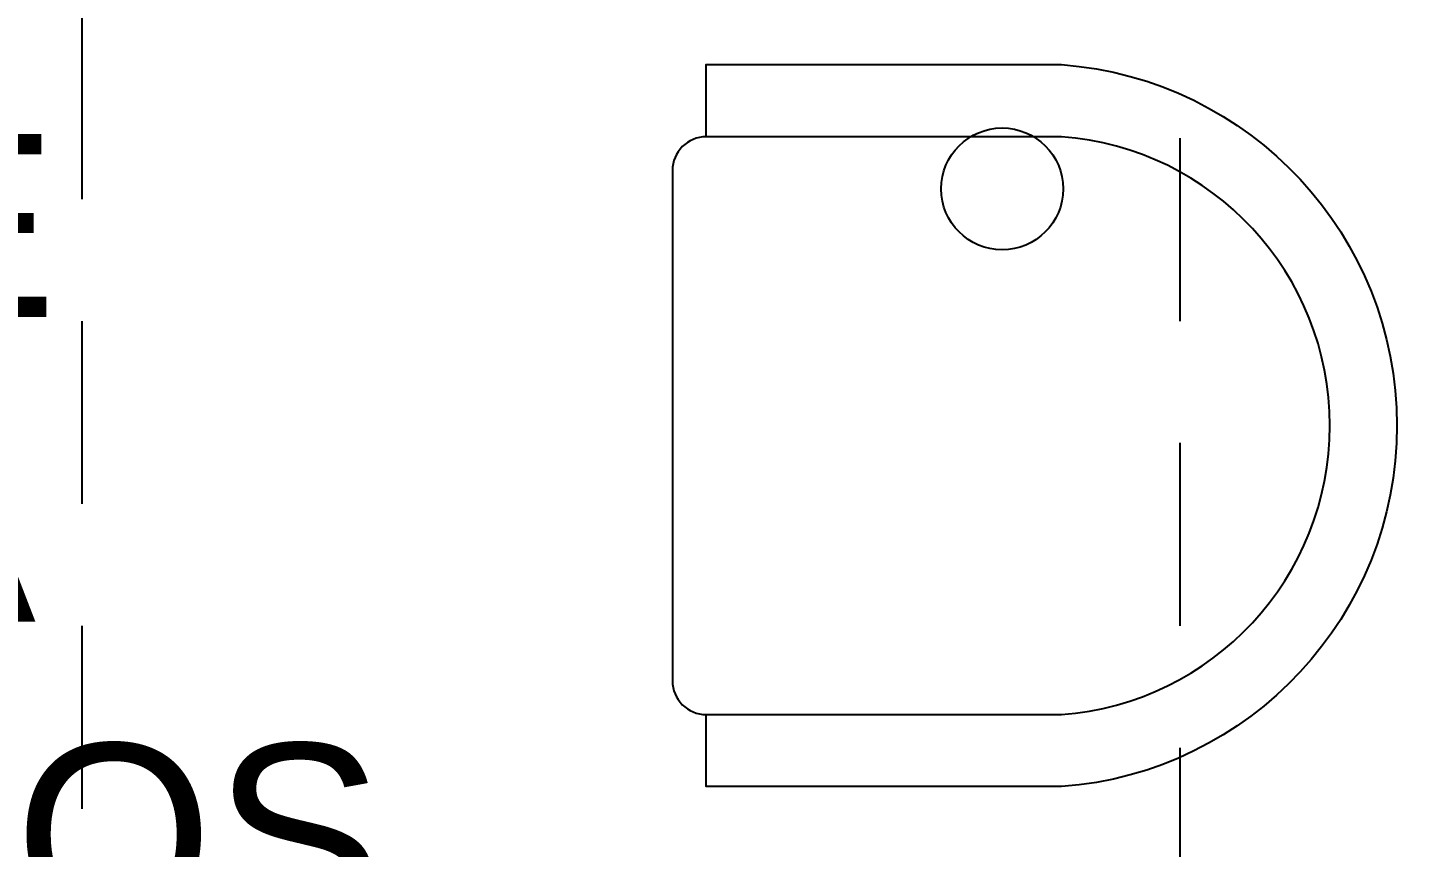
# Model space of a CAD drawing. Header units: metres. Extents: x -22 to 564, y 0 to 143.
# Drawn here: x 223.739 to 224.872, y 51.443 to 52.116 of the extents above; entities that cross this region are included whole.
import ezdxf

# ---------------------------------------------------------------- set-up
doc = ezdxf.new("R2010")
doc.units = ezdxf.units.M
doc.linetypes.add('XREF 2N NEURO-ONCOLOGIA$0$HIDDE150', pattern=[0.24, 0.15, -0.09])
for name, color, linetype in [('TEXTO', 7, 'Continuous'), ('XREF 2N NEURO-ONCOLOGIA$0$LAMPARAS 1', 112, 'Continuous'), ('XREF 2N NEURO-ONCOLOGIA$0$MOBILIARIO', 161, 'Continuous'), ('XREF 2N NEURO-ONCOLOGIA$0$PROYECCIÓN', 252, 'XREF 2N NEURO-ONCOLOGIA$0$HIDDE150')]:
    doc.layers.add(name, color=color, linetype=linetype)
doc.styles.add('100 LOCALES 25', font='arial.ttf', dxfattribs={"height": 0.25})

# ---------------------------------------------------------------- blocks, each defined once
blk = doc.blocks.new('XREF 2N NEURO-ONCOLOGIA$0$Ref Arq Nivel 2$0$Silla 2')
blk.add_lwpolyline([(-0.2154, -0.025, -0.414214), (-0.1904, 0), (0.1904, 0, -0.414214), (0.2154, -0.025)], format="xyb")
blk.add_lwpolyline([(-0.2154, -0.29), (-0.2154, -0.025), (-0.2692, -0.025), (-0.2692, -0.29, 0.928571), (0.2692, -0.29), (0.2692, -0.025), (0.2154, -0.025), (0.2154, -0.29, -0.928571)], format="xyb", close=True)
blk = doc.blocks.new('XREF 2N NEURO-ONCOLOGIA')
at = {"layer": 'XREF 2N NEURO-ONCOLOGIA$0$LAMPARAS 1'}
blk.add_circle((18.5323, 22.5034, 0), 0.05, dxfattribs=at)
at = {"layer": 'XREF 2N NEURO-ONCOLOGIA$0$PROYECCIÓN'}
blk.add_line((16.0239, 23.2576, 0), (20.3239, 23.2576), dxfattribs=at)
at = {"layer": 'XREF 2N NEURO-ONCOLOGIA$0$PROYECCIÓN', "elevation": 0}
blk.add_lwpolyline([(20.3239, 22.3578), (16.2451, 22.3578, 0.257003), (18.7199, 16.6376), (20.3239, 16.6376)], format="xyb", dxfattribs=at)
at = {"layer": 'XREF 2N NEURO-ONCOLOGIA$0$MOBILIARIO', "xscale": -1.099999999999994, "yscale": 1.099999999999994, "zscale": 1.099999999999994}
blk.add_blockref('XREF 2N NEURO-ONCOLOGIA$0$Ref Arq Nivel 2$0$Silla 2', (18.3381, 22.7737, 0), dxfattribs=at)

msp = doc.modelspace()

# ---------------------------------------------------------------- block references
at = {"rotation": 90}
msp.add_blockref('XREF 2N NEURO-ONCOLOGIA', (247.0412, 33.4511), dxfattribs=at)

# ---------------------------------------------------------------- next in the draw order: texts
at = {"layer": 'TEXTO', "insert": (222.4831, 52.0284, 0.0049), "char_height": 0.15, "width": 1.674895, "attachment_point": 1, "style": '100 LOCALES 25'}
msp.add_mtext('\\pxqc;SALA DE ESPERA PEDIATRICOS', dxfattribs=at)

doc.saveas('drawing.dxf')
